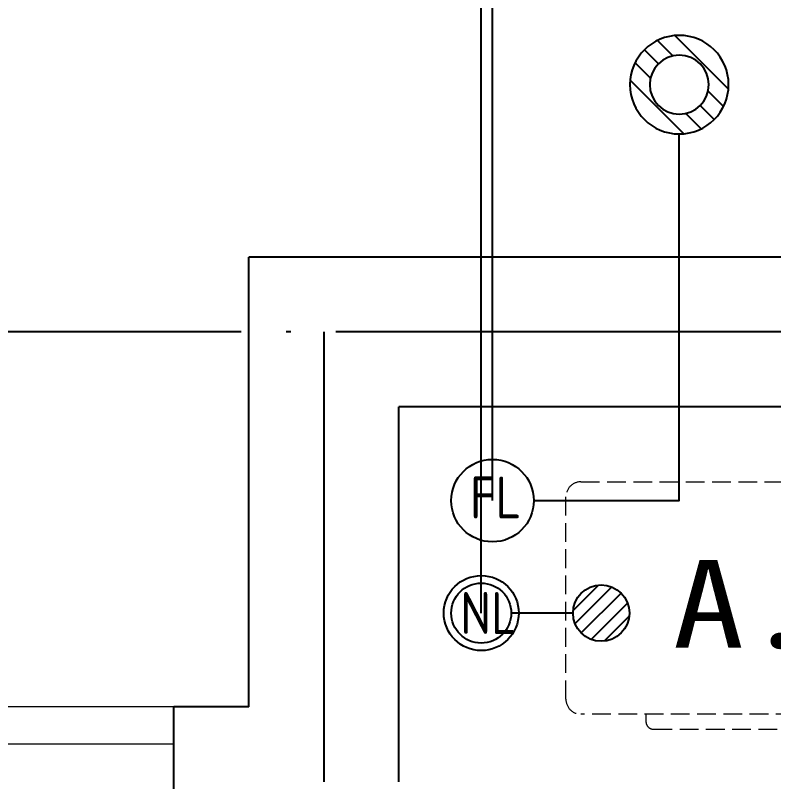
# Model space of a CAD drawing. Extents: x 27938 to 1507990, y 110129 to 923079.
# Drawn here: x 836055 to 837067, y 518240 to 519263 of the extents above; entities that cross this region are included whole.
import ezdxf

# ---------------------------------------------------------------- set-up
doc = ezdxf.new("R2010")
doc.units = 0
doc.header["$LTSCALE"] = 1000
doc.header["$MEASUREMENT"] = 0
doc.linetypes.add('DASH', pattern=[0.35, 0.25, -0.1])
doc.linetypes.add('DOTE', pattern=[2.42, 2, -0.2, 0.02, -0.2])
for name, color, linetype in [('DIM_凝结', 150, 'Continuous'), ('DIM_废水', 31, 'Continuous'), ('DOTE', 1, 'Continuous'), ('EQUIP_地漏', 7, 'Continuous'), ('PUB_TEXT', 4, 'Continuous'), ('VPIPE-凝结', 150, 'N'), ('VPIPE-废水', 31, 'Continuous'), ('WALL', 9, 'Continuous')]:
    doc.layers.add(name, color=color, linetype=linetype)
for name, color, linetype, lineweight in [('平面-栏杆', 135, 'Continuous', 15), ('平面-看线', 45, 'Continuous', 15), ('平面-空调预留孔', 173, 'Continuous', 15)]:
    doc.layers.add(name, color=color, linetype=linetype, lineweight=lineweight)
doc.styles.get("Standard").update_dxf_attribs({"font": 'gbenor.shx', "bigfont": 'gbcbig.shx'})
doc.styles.add('黑体', font='simhei.ttf')
doc.linetypes.add('N', pattern='A,3,-0.2,["N",Standard,S=0.25,R=0,X=-0.1,Y=-0.115],-0.2', length=3.4)

# ---------------------------------------------------------------- blocks, each defined once
blk = doc.blocks.new('GDGDGDSDA')
at = {"layer": 'DOTE', "color": 0, "linetype": 'DOTE', "ltscale": 0.3}
for p, q in [((471334.8, 362158.3), (417334.8, 362158.3)), ((427884.9, 362158.3), (427884.8, 361558.3))]:
    blk.add_line(p, q, dxfattribs=at)
blk = doc.blocks.new('$TwtSys$00000141')
at = {"color": 1}
for p, q in [((-47.1, 3.8), (-5, 45.9)), ((-47.1, 3.8), (-5, 45.9)), ((-43.6, -17.5), (17.5, 43.6)), ((-43.6, -17.5), (17.5, 43.6)), ((-33.2, -33.2), (33.2, 33.2)), ((-33.2, -33.2), (33.2, 33.2)), ((-16.2, -43.5), (43.8, 16.4)), ((-16.2, -43.5), (43.8, 16.4)), ((5.7, -46.1), (46.1, -5.7)), ((5.7, -46.1), (46.1, -5.7))]:
    blk.add_line(p, q, dxfattribs=at)
blk.add_circle((0, 0), 47, dxfattribs=at)
blk.add_circle((0, 0), 47, dxfattribs=at)
blk = doc.blocks.new('$TwtSys$00000543')
for p, q in [((-93.6, -8.5), (8.5, 93.6)), ((12.5, 55), (41.7, 84.2)), ((39.9, 39.9), (66.5, 66.5)), ((55, 12.5), (84.2, 41.7)), ((-8.5, -93.6), (93.6, 8.5)), ((-84.2, -41.7), (-55, -12.5)), ((-66.5, -66.5), (-39.9, -39.9)), ((-41.7, -84.2), (-12.5, -55))]:
    blk.add_line(p, q)
for radius in [94, 56.4]:
    blk.add_circle((0, 0), radius)
blk = doc.blocks.new('gsergvr')
at = {"layer": '平面-空调预留孔', "linetype": 'DASH', "ltscale": 0.1}
for p, q in [((34075.4, 17176.2), (34075.4, 17166.2)), ((34448.2, 17166.2), (34448.2, 17176.2)), ((34085.4, 17156.2), (34438.2, 17156.2))]:
    blk.add_line(p, q, dxfattribs=at)
blk.add_lwpolyline([(34679.3, 17515.3), (34259.5, 17515.3), (34259.5, 17500.2), (34679.3, 17500.2)], close=True, dxfattribs=at)
blk.add_lwpolyline([(34728.6, 17176.2), (33988.6, 17176.2, -0.414214), (33968.6, 17196.2), (33968.6, 17466.2, -0.414214), (33988.6, 17486.2), (34728.6, 17486.2, -0.414214), (34748.6, 17466.2), (34748.6, 17196.2, -0.414214)], format="xyb", close=True, dxfattribs=at)
for centre, start, end in [((34085.4, 17166.2), 180, 270), ((34438.2, 17166.2), 270, 0)]:
    blk.add_arc(centre, 10, start, end, dxfattribs=at)
at = {"layer": '平面-空调预留孔', "color": 251, "linetype": 'DASH', "ltscale": 0.1, "true_color": 0x636466, "style": '黑体', "width": 1.2}
blk.add_text('A.C', height=117.05, dxfattribs=at).set_placement((34110.9, 17264.8))
blk = doc.blocks.new('rtyryrtyeeretee')
at = {"layer": '平面-空调预留孔'}
blk.add_blockref('gsergvr', (635673.5, 326705.8), dxfattribs=at)
blk = doc.blocks.new('GDGDRGDGDRGDR')
blk.add_blockref('rtyryrtyeeretee', (-240152.6, 97240.1))

msp = doc.modelspace()

# ---------------------------------------------------------------- linework, layer by layer
at = {"layer": 'VPIPE-凝结', "color": 8, "ltscale": 0.1}
for points in [[(836746.6, 518615.4), (836940.7, 518615.4), (836940.7, 519104.6)], [(836799, 518465.4), (836716.6, 518465.4)]]:
    msp.add_lwpolyline(points, dxfattribs=at)
at = {"layer": 'VPIPE-凝结', "color": 8}
msp.add_circle((836676.6, 518465.4), 40, dxfattribs=at)
at = {"layer": 'VPIPE-废水', "color": 8}
msp.add_circle((836691.6, 518615.4), 55, dxfattribs=at)
at = {"layer": '平面-栏杆', "color": 8}
msp.add_lwpolyline([(836266.6, 518290.4), (831616.6, 518290.4)], dxfattribs=at)
at = {"layer": '平面-看线', "color": 8}
msp.add_lwpolyline([(836266.6, 518340.4), (831616.6, 518340.4)], dxfattribs=at)

# ---------------------------------------------------------------- block references
at = {"layer": 'DOTE', "color": 169}
msp.add_blockref('GDGDGDSDA', (408581.8, 156682.1), dxfattribs=at)
at = {"layer": 'EQUIP_地漏', "color": 8, "xscale": -0.7000000000000001, "yscale": 0.7000000000000001, "zscale": 0.7}
msp.add_blockref('$TwtSys$00000543', (836940.7, 519170.4), dxfattribs=at)
at = {"layer": 'EQUIP_地漏', "color": 8, "xscale": -0.8, "yscale": -0.8, "zscale": 0.8, "rotation": 180}
msp.add_blockref('$TwtSys$00000141', (836836.6, 518465.4), dxfattribs=at)

# ---------------------------------------------------------------- next in the draw order: block references
at = {"color": 8}
msp.add_blockref('GDGDRGDGDRGDR', (407300, 77208.4), dxfattribs=at)

# ---------------------------------------------------------------- next in the draw order: linework, layer by layer
at = {"layer": 'DIM_凝结'}
msp.add_line((836676.6, 518465.4), (836676.6, 520420.4), dxfattribs=at)
at = {"layer": 'DIM_废水'}
msp.add_line((836691.6, 518615.4), (836691.6, 520941.2), dxfattribs=at)
at = {"layer": 'VPIPE-凝结'}
msp.add_circle((836676.6, 518465.4), 50, dxfattribs=at)
at = {"layer": 'VPIPE-废水'}
msp.add_circle((836691.6, 518615.4), 55, dxfattribs=at)
at = {"layer": 'WALL', "color": 8}
for p, q in [((837116.6, 518940.4), (836366.6, 518940.4)), ((836366.6, 518340.4), (836366.6, 518940.4)), ((837216.6, 518740.4), (836566.6, 518740.4)), ((836566.6, 518240.4), (836566.6, 518740.4)), ((836366.6, 518340.4), (836266.6, 518340.4)), ((836266.6, 518140.4), (836266.6, 518340.4))]:
    msp.add_line(p, q, dxfattribs=at)

# ---------------------------------------------------------------- next in the draw order: texts
at = {"layer": 'PUB_TEXT', "color": 8}
for s, p in [('FL', (836661.5, 518591.6)), ('NL', (836648.6, 518437.4))]:
    msp.add_text(s, height=56, dxfattribs=at).set_placement(p)

doc.saveas('drawing.dxf')
